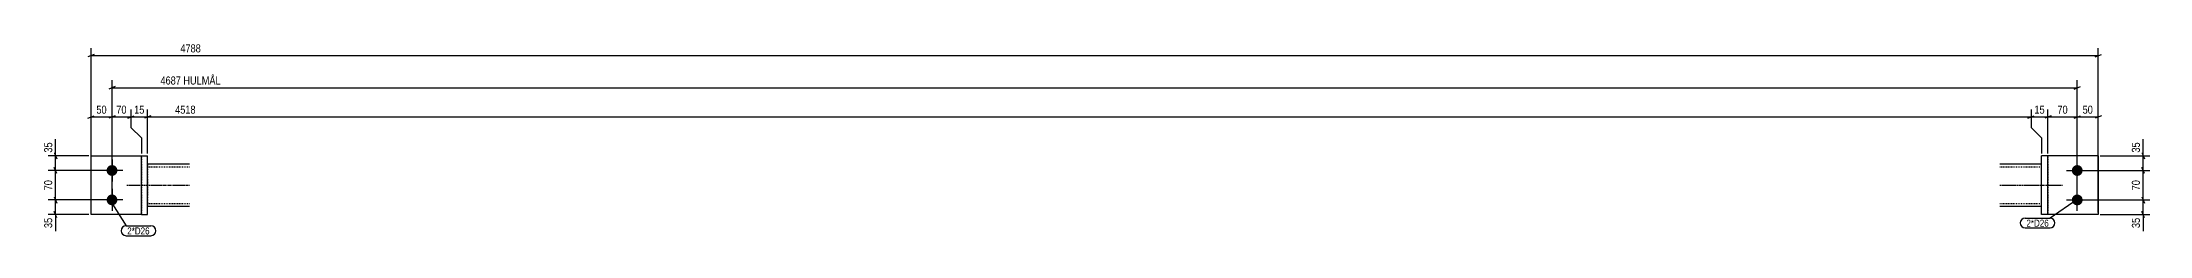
# Model space of a CAD drawing. Header units: millimetres. Extents: x 8 to 15427, y 12 to 472.
# Drawn here: x 8 to 5035, y 12 to 472 of the extents above; entities that cross this region are included whole.
import ezdxf

# ---------------------------------------------------------------- set-up
doc = ezdxf.new("R2010")
doc.units = ezdxf.units.MM
doc.linetypes.add('DXK_LINE_DOT2', pattern=[3.9198, 1.9599, -1.9599])
doc.linetypes.add('DXK_LINE_DOT3', pattern=[5.9187, 2.979, -0.9799, 0.9799, -0.9799])
for name, color, linetype in [('MÅLSÆTNING', 7, 'Continuous'), ('STÅL', 7, 'Continuous'), ('TEKST', 7, 'Continuous')]:
    doc.layers.add(name, color=color, linetype=linetype)
doc.styles.add('Arial Narrow', font='ARIALN.TTF', dxfattribs={"height": 0.2})

msp = doc.modelspace()

# ---------------------------------------------------------------- hatches: boundary and pattern name
at = {"layer": 'STÅL', "linetype": 'Continuous'}
for points in [[(174.6, 154.1, -1), (174.6, 180.1, -1)], [(4862.1, 180.1, -1), (4862.1, 154.1, -1)], [(174.6, 84.1, -1), (174.6, 110.1, -1)], [(4862.1, 110.1, -1), (4862.1, 84.1, -1)]]:
    msp.add_hatch(color=96, dxfattribs=at).paths.add_polyline_path(points)

# ---------------------------------------------------------------- linework, layer by layer
at = {"layer": 'MÅLSÆTNING', "color": 7, "linetype": 'Continuous'}
for p, q in [((124.6, 67.1), (124.6, 457.9)), ((4912.1, 67.1), (4912.1, 457.9)), ((132.1, 443.2), (117.1, 437.2)), ((124.6, 440.2), (4912.1, 440.2)), ((4904.6, 437.2), (4919.6, 443.2)), ((182.1, 366.8), (167.1, 360.8)), ((174.6, 363.8), (4862.1, 363.8)), ((4854.6, 360.8), (4869.6, 366.8)), ((124.6, 207.1), (124.6, 312.2)), ((174.6, 172.1), (174.6, 312.2)), ((219.6, 312.2), (219.6, 269.4)), ((259.6, 207.1), (259.6, 312.2)), ((4752.1, 312.2), (4752.1, 269.4)), ((4792.1, 207.1), (4792.1, 312.2)), ((4862.1, 172.1), (4862.1, 312.2)), ((4912.1, 207.1), (4912.1, 312.2)), ((117.1, 291.4), (132.1, 297.4)), ((182.1, 297.4), (167.1, 291.4)), ((212.1, 291.4), (227.1, 297.4)), ((219.6, 294.4), (259.6, 294.4)), ((219.6, 269.4), (244.6, 244.4)), ((219.6, 269.4), (244.6, 244.4)), ((267.1, 297.4), (252.1, 291.4)), ((4744.6, 291.4), (4759.6, 297.4)), ((4752.1, 269.4), (4777.1, 244.4)), ((4752.1, 269.4), (4777.1, 244.4)), ((4799.6, 297.4), (4784.6, 291.4)), ((4792.1, 294.4), (4862.1, 294.4)), ((4854.6, 291.4), (4869.6, 297.4)), ((4919.6, 297.4), (4904.6, 291.4)), ((119.6, 202.1), (22, 202.1)), ((36.8, 209.6), (42.8, 194.6)), ((244.6, 244.4), (244.6, 207.1)), ((244.6, 244.4), (244.6, 207.1)), ((4777.1, 244.4), (4777.1, 207.1)), ((4777.1, 244.4), (4777.1, 207.1)), ((4917.1, 202.1), (5035.3, 202.1)), ((5016.3, 209.6), (5022.3, 194.6)), ((5019.3, 167.1), (5019.3, 202.1)), ((169.6, 167.1), (22, 167.1)), ((42.8, 159.6), (36.8, 174.6)), ((39.8, 97.1), (39.8, 167.1)), ((4867.1, 167.1), (5035.3, 167.1)), ((4867.1, 167.1), (5035.3, 167.1)), ((5022.3, 159.6), (5016.3, 174.6)), ((5022.3, 159.6), (5016.3, 174.6)), ((5019.3, 97.1), (5019.3, 167.1)), ((36.8, 104.6), (42.8, 89.6)), ((36.8, 104.6), (42.8, 89.6)), ((5016.3, 104.6), (5022.3, 89.6)), ((169.6, 97.1), (22, 97.1)), ((169.6, 97.1), (22, 97.1)), ((119.6, 62.1), (22, 62.1)), ((42.8, 54.6), (36.8, 69.6)), ((39.8, 62.1), (39.8, 97.1)), ((4867.1, 97.1), (5035.3, 97.1)), ((4917.1, 62.1), (5035.3, 62.1)), ((5022.3, 54.6), (5016.3, 69.6))]:
    msp.add_line(p, q, dxfattribs=at)
at = {"layer": 'STÅL', "color": 2, "linetype": 'Continuous'}
for p, q in [((124.6, 62.1), (124.6, 202.1)), ((124.6, 202.1), (244.6, 202.1)), ((244.6, 62.1), (244.6, 202.1)), ((244.6, 202.1), (259.6, 202.1)), ((259.6, 62.1), (259.6, 202.1)), ((4792.1, 202.1), (4777.1, 202.1)), ((4777.1, 62.1), (4777.1, 202.1)), ((4792.1, 62.1), (4792.1, 202.1)), ((4912.1, 202.1), (4792.1, 202.1)), ((4912.1, 202.1), (4912.1, 62.1)), ((359.6, 182.1), (259.6, 182.1)), ((4777.1, 182.1), (4677.1, 182.1)), ((244.6, 62.1), (124.6, 62.1)), ((244.6, 62.1), (259.6, 62.1)), ((259.6, 82.1), (359.6, 82.1)), ((4677.1, 82.1), (4777.1, 82.1)), ((4792.1, 62.1), (4777.1, 62.1)), ((4912.1, 62.1), (4792.1, 62.1))]:
    msp.add_line(p, q, dxfattribs=at)
at = {"layer": 'STÅL', "color": 7, "linetype": 'DXK_LINE_DOT2'}
for p, q in [((244.6, 202.1), (244.6, 62.1)), ((4792.1, 202.1), (4792.1, 62.1)), ((259.6, 182.1), (259.6, 82.1)), ((259.6, 176.1), (359.6, 176.1)), ((4677.1, 176.1), (4777.1, 176.1)), ((4777.1, 82.1), (4777.1, 182.1)), ((359.6, 88.1), (259.6, 88.1)), ((4777.1, 88.1), (4677.1, 88.1))]:
    msp.add_line(p, q, dxfattribs=at)
at = {"layer": 'STÅL', "color": 96, "linetype": 'Continuous'}
for p, q in [((200.6, 167.1), (148.6, 167.1)), ((174.6, 193.1), (174.6, 141.1)), ((4836.1, 167.1), (4888.1, 167.1)), ((4862.1, 141.1), (4862.1, 193.1)), ((174.6, 123.1), (174.6, 71.1)), ((4862.1, 71.1), (4862.1, 123.1)), ((200.6, 97.1), (148.6, 97.1)), ((4836.1, 97.1), (4888.1, 97.1))]:
    msp.add_line(p, q, dxfattribs=at)
at = {"layer": 'STÅL', "color": 7, "linetype": 'DXK_LINE_DOT3'}
for p, q in [((209.6, 132.1), (359.6, 132.1)), ((4677.1, 132.1), (4827.1, 132.1))]:
    msp.add_line(p, q, dxfattribs=at)

# ---------------------------------------------------------------- wipeouts: each hides what was drawn before it
at = {"color": 0}
msp.add_wipeout([(264.3, 15), (264.3, 32.5), (211, 32.5), (211, 15)], dxfattribs=at).dxf.layer = 'TEKST'

# ---------------------------------------------------------------- next in the draw order: wipeouts: each hides what was drawn before it
for points, layer in [([(4703, 443.9), (4703, 471.9), (333.7, 471.9), (333.7, 443.9)], 'MÅLSÆTNING'), ([(4750.5, 367.5), (4750.5, 395.5), (286.2, 395.5), (286.2, 367.5)], 'MÅLSÆTNING'), ([(255.8, 298.2), (255.8, 326.2), (223.4, 326.2), (223.4, 298.2)], 'MÅLSÆTNING'), ([(4843.3, 298.2), (4843.3, 326.2), (4810.9, 326.2), (4810.9, 298.2)], 'MÅLSÆTNING'), ([(5015.5, 238), (4987.5, 238), (4987.5, 205.6), (5015.5, 205.6)], 'MÅLSÆTNING'), ([(36, 148.3), (8, 148.3), (8, 115.9), (36, 115.9)], 'MÅLSÆTNING'), ([(5015.5, 148.3), (4987.5, 148.3), (4987.5, 115.9), (5015.5, 115.9)], 'MÅLSÆTNING'), ([(36, 58.6), (8, 58.6), (8, 26.2), (36, 26.2)], 'MÅLSÆTNING'), ([(4794.2, 33.5), (4794.2, 51), (4740.9, 51), (4740.9, 33.5)], 'TEKST'), ([(264.3, 15), (264.3, 32.5), (211, 32.5), (211, 15)], 'TEKST')]:
    msp.add_wipeout(points, dxfattribs=at).dxf.layer = layer

# ---------------------------------------------------------------- next in the draw order: linework, layer by layer
at = {"layer": 'MÅLSÆTNING', "color": 7, "linetype": 'Continuous'}
for p, q in [((219.6, 312.2), (219.6, 269.4)), ((259.6, 207.1), (259.6, 312.2)), ((4792.1, 207.1), (4792.1, 312.2)), ((4862.1, 172.1), (4862.1, 312.2)), ((174.6, 294.4), (219.6, 294.4)), ((212.1, 291.4), (227.1, 297.4)), ((267.1, 297.4), (252.1, 291.4)), ((4752.1, 294.4), (4792.1, 294.4)), ((4799.6, 297.4), (4784.6, 291.4)), ((4854.6, 291.4), (4869.6, 297.4)), ((4862.1, 294.4), (4912.1, 294.4)), ((39.8, 167.1), (39.8, 202.1)), ((5019.3, 202.1), (5019.3, 241.5)), ((5019.3, 202.1), (5019.3, 241.5)), ((169.6, 167.1), (22, 167.1)), ((42.8, 159.6), (36.8, 174.6)), ((5016.3, 104.6), (5022.3, 89.6)), ((39.8, 62.1), (39.8, 22.7)), ((39.8, 62.1), (39.8, 22.7)), ((4867.1, 97.1), (5035.3, 97.1)), ((5019.3, 62.1), (5019.3, 97.1))]:
    msp.add_line(p, q, dxfattribs=at)
at = {"layer": 'TEKST', "color": 7, "linetype": 'Continuous'}
for p, q in [((176.1, 87.2), (208, 35.5)), ((208, 35.5), (267.3, 35.5)), ((208, 12), (267.3, 12))]:
    msp.add_line(p, q, dxfattribs=at)
for centre, radius, start, end in [((208, 23.8), 11.8, 90, 270), ((267.3, 23.8), 11.7, 270, 90)]:
    msp.add_arc(centre, radius, start, end, dxfattribs=at)

# ---------------------------------------------------------------- next in the draw order: texts
at = {"layer": 'MÅLSÆTNING', "color": 3, "style": 'Arial Narrow'}
for s, height, p in [('4788', 19.09, (337.7, 447.9)), ('4687 HULMÅL', 19.089, (290.2, 371.5)), ('15', 19.09, (227.4, 302.2)), ('70', 19.09, (4814.9, 302.2))]:
    msp.add_text(s, height=height, dxfattribs=at).set_placement(p)
for s, p in [('35', (5011.5, 209.6)), ('70', (32, 119.9)), ('70', (5011.5, 119.9)), ('35', (32, 30.2))]:
    msp.add_text(s, height=19.09, rotation=90.0002, dxfattribs=at).set_placement(p)
at = {"layer": 'TEKST', "color": 3, "style": 'Arial Narrow'}
msp.add_text('2*D26', height=16.7, dxfattribs=at).set_placement((211, 15))

# ---------------------------------------------------------------- next in the draw order: wipeouts: each hides what was drawn before it
at = {"color": 0}
msp.add_wipeout([(4794.2, 33.5), (4794.2, 51), (4740.9, 51), (4740.9, 33.5)], dxfattribs=at).dxf.layer = 'TEKST'

# ---------------------------------------------------------------- next in the draw order: linework, layer by layer
at = {"layer": 'TEKST', "color": 7, "linetype": 'Continuous'}
for p, q in [((4737.9, 54), (4797.2, 54)), ((4862.1, 98.3), (4797.2, 54)), ((4737.9, 30.5), (4797.2, 30.5))]:
    msp.add_line(p, q, dxfattribs=at)
for centre, radius, start, end in [((4737.9, 42.3), 11.7, 90, 270), ((4797.2, 42.3), 11.8, 270, 90)]:
    msp.add_arc(centre, radius, start, end, dxfattribs=at)

# ---------------------------------------------------------------- next in the draw order: texts
at = {"layer": 'TEKST', "color": 3, "style": 'Arial Narrow'}
msp.add_text('2*D26', height=16.7, dxfattribs=at).set_placement((4740.9, 33.5))

# ---------------------------------------------------------------- next in the draw order: wipeouts: each hides what was drawn before it
at = {"color": 0}
for points in [[(213.3, 298.2), (213.3, 326.2), (180.9, 326.2), (180.9, 298.2)], [(4788.3, 298.2), (4788.3, 326.2), (4755.9, 326.2), (4755.9, 298.2)], [(4903.3, 298.2), (4903.3, 326.2), (4870.9, 326.2), (4870.9, 298.2)], [(36, 238), (8, 238), (8, 205.6), (36, 205.6)], [(5015.5, 58.6), (4987.5, 58.6), (4987.5, 26.2), (5015.5, 26.2)]]:
    msp.add_wipeout(points, dxfattribs=at).dxf.layer = 'MÅLSÆTNING'

# ---------------------------------------------------------------- next in the draw order: linework, layer by layer
at = {"layer": 'MÅLSÆTNING', "color": 7, "linetype": 'Continuous'}
for p, q in [((4862.1, 102.1), (4862.1, 381.5)), ((174.6, 172.1), (174.6, 312.2)), ((4752.1, 312.2), (4752.1, 269.4)), ((124.6, 294.4), (174.6, 294.4)), ((182.1, 297.4), (167.1, 291.4)), ((259.6, 294.4), (4752.1, 294.4)), ((4744.6, 291.4), (4759.6, 297.4)), ((39.8, 202.1), (39.8, 241.5)), ((39.8, 202.1), (39.8, 241.5)), ((5019.3, 62.1), (5019.3, 22.7)), ((5019.3, 62.1), (5019.3, 22.7))]:
    msp.add_line(p, q, dxfattribs=at)

# ---------------------------------------------------------------- next in the draw order: texts
at = {"layer": 'MÅLSÆTNING', "color": 3, "style": 'Arial Narrow'}
for s, p in [('70', (184.9, 302.2)), ('15', (4759.9, 302.2)), ('50', (4874.9, 302.2))]:
    msp.add_text(s, height=19.09, dxfattribs=at).set_placement(p)
for p in [(32, 209.6), (5011.5, 30.2)]:
    msp.add_text('35', height=19.09, rotation=90.0002, dxfattribs=at).set_placement(p)

# ---------------------------------------------------------------- next in the draw order: wipeouts: each hides what was drawn before it
at = {"color": 0}
for points in [[(165.8, 298.2), (165.8, 326.2), (133.4, 326.2), (133.4, 298.2)], [(4690.5, 298.2), (4690.5, 326.2), (321.2, 326.2), (321.2, 298.2)]]:
    msp.add_wipeout(points, dxfattribs=at).dxf.layer = 'MÅLSÆTNING'

# ---------------------------------------------------------------- next in the draw order: linework, layer by layer
at = {"layer": 'MÅLSÆTNING', "color": 7, "linetype": 'Continuous'}
msp.add_line((174.6, 102.1), (174.6, 381.5), dxfattribs=at)

# ---------------------------------------------------------------- next in the draw order: texts
at = {"layer": 'MÅLSÆTNING', "color": 3, "style": 'Arial Narrow'}
for s, p in [('50', (137.4, 302.2)), ('4518', (325.2, 302.2))]:
    msp.add_text(s, height=19.09, dxfattribs=at).set_placement(p)

doc.saveas('drawing.dxf')
